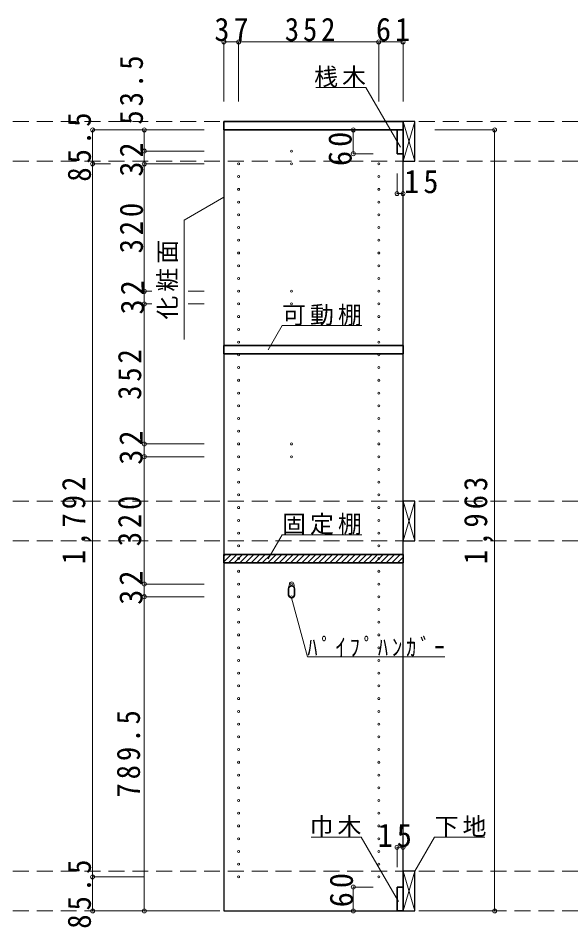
# Model space of a CAD drawing. Units: millimetres at full size, sheet at 1:20; details may follow other scales. Extents: x -3922 to 3878, y -2932 to 2722.
# Drawn here: x 780 to 2167, y -1724 to 533 of the extents above; entities that cross this region are included whole.
import ezdxf

# ---------------------------------------------------------------- set-up
doc = ezdxf.new("R2010")
doc.units = ezdxf.units.MM
doc.header["$LTSCALE"] = 20
doc.header["$PDMODE"] = 32
doc.header["$PDSIZE"] = 10
doc.linetypes.add('DASHED2', pattern=[3, 2, -1])
for name, color, linetype, lineweight in [('0-2_本体', 2, 'Continuous', 35), ('0-3_固定棚', 3, 'Continuous', 25), ('0-4_可動棚', 3, 'Continuous', 25), ('0-5_側板', 4, 'Continuous', 9), ('0-6_ﾊﾟｲﾌﾟﾊﾝｶﾞｰ', 4, 'Continuous', 9), ('0-7_桟木・巾木', 2, 'Continuous', 35), ('0-8_引き出し', 3, 'Continuous', 25), ('0-A_文字', 7, 'Continuous', 18), ('0-B_寸法', 7, 'Continuous', 9), ('0-C_ハッチ', 4, 'Continuous', 9)]:
    doc.layers.add(name, color=color, linetype=linetype, lineweight=lineweight)
doc.styles.add('ＭＳ ゴシック', font='')
doc.styles.get('ＭＳ ゴシック').set_extended_font_data('MS Gothic')

msp = doc.modelspace()

# ---------------------------------------------------------------- linework, layer by layer
at = {"layer": '0-2_本体'}
for p, q in [((1297.47, 272.73), (1747.47, 272.73)), ((1747.47, 272.73), (1747.47, 251.73))]:
    msp.add_line(p, q, dxfattribs=at)
msp.add_lwpolyline([(1747.47, 251.73), (1297.47, 251.73), (1297.47, 272.73)], dxfattribs=at)
at = {"layer": '0-3_固定棚', "color": 2, "lineweight": 35}
for p, q in [((1297.47, -815.27), (1747.47, -815.27)), ((1297.47, -815.27), (1297.47, -836.27)), ((1747.47, -815.27), (1747.47, -836.27)), ((1297.47, -836.27), (1747.47, -836.27))]:
    msp.add_line(p, q, dxfattribs=at)
at = {"layer": '0-4_可動棚', "color": 2, "lineweight": 35}
for q in [(1297.47, -290.27), (1747.47, -311.27)]:
    msp.add_line((1297.47, -311.27), q, dxfattribs=at)
msp.add_lwpolyline([(1297.47, -290.27), (1747.47, -290.27), (1747.47, -311.27)], dxfattribs=at)
at = {"layer": '0-5_側板', "color": 3, "lineweight": 25}
for p, q in [((1747.47, 251.73), (1297.47, 251.73)), ((1747.47, -1711.27), (1747.47, 251.73))]:
    msp.add_line(p, q, dxfattribs=at)
msp.add_lwpolyline([(1297.47, 251.73), (1297.47, -1711.27), (1747.47, -1711.27)], dxfattribs=at)
at = {"layer": '0-5_側板'}
for centre in [(1467.47, 198.23), (1334.47, 166.23), (1467.47, 166.23), (1686.47, 166.23), (1334.47, 134.23), (1686.47, 134.23), (1334.47, 102.23), (1686.47, 102.23), (1334.47, 70.23), (1686.47, 70.23), (1334.47, 38.23), (1686.47, 38.23), (1334.47, 6.23), (1686.47, 6.23), (1334.47, -25.77), (1686.47, -25.77), (1334.47, -57.77), (1686.47, -57.77), (1334.47, -89.77), (1686.47, -89.77), (1334.47, -121.77), (1686.47, -121.77), (1334.47, -153.77), (1467.47, -153.77), (1686.47, -153.77), (1334.47, -185.77), (1467.47, -185.77), (1686.47, -185.77), (1334.47, -217.77), (1686.47, -217.77), (1334.47, -249.77), (1686.47, -249.77), (1334.47, -281.77), (1686.47, -281.77), (1334.47, -313.77), (1686.47, -313.77), (1334.47, -345.77), (1686.47, -345.77), (1334.47, -377.77), (1686.47, -377.77), (1334.47, -409.77), (1686.47, -409.77), (1334.47, -441.77), (1686.47, -441.77), (1334.47, -473.77), (1686.47, -473.77), (1334.47, -505.77), (1686.47, -505.77), (1334.47, -537.77), (1467.47, -537.77), (1686.47, -537.77), (1334.47, -569.77), (1467.47, -569.77), (1686.47, -569.77), (1334.47, -601.77), (1686.47, -601.77), (1334.47, -633.77), (1686.47, -633.77), (1334.47, -665.77), (1686.47, -665.77), (1334.47, -697.77), (1686.47, -697.77), (1334.47, -729.77), (1686.47, -729.77), (1334.47, -761.77), (1686.47, -761.77), (1334.47, -793.77), (1686.47, -793.77), (1334.47, -825.77), (1686.47, -825.77), (1334.47, -857.77), (1686.47, -857.77), (1334.47, -889.77), (1467.47, -889.77), (1686.47, -889.77), (1334.47, -921.77), (1467.47, -921.77), (1686.47, -921.77), (1334.47, -953.77), (1686.47, -953.77), (1334.47, -985.77), (1686.47, -985.77), (1334.47, -1017.77), (1686.47, -1017.77), (1334.47, -1049.77), (1686.47, -1049.77), (1334.47, -1081.77), (1686.47, -1081.77), (1334.47, -1113.77), (1686.47, -1113.77), (1334.47, -1145.77), (1686.47, -1145.77), (1334.47, -1177.77), (1686.47, -1177.77), (1334.47, -1209.77), (1686.47, -1209.77), (1334.47, -1241.77), (1686.47, -1241.77), (1334.47, -1273.77), (1686.47, -1273.77), (1334.47, -1305.77), (1686.47, -1305.77), (1334.47, -1337.77), (1686.47, -1337.77), (1334.47, -1369.77), (1686.47, -1369.77), (1334.47, -1401.77), (1686.47, -1401.77), (1334.47, -1433.77), (1686.47, -1433.77), (1334.47, -1465.77), (1686.47, -1465.77), (1334.47, -1497.77), (1686.47, -1497.77), (1334.47, -1529.77), (1686.47, -1529.77), (1334.47, -1561.77), (1686.47, -1561.77), (1334.47, -1593.77), (1686.47, -1593.77), (1334.47, -1625.77), (1686.47, -1625.77)]:
    msp.add_circle(centre, 2.5, dxfattribs=at)
at = {"layer": '0-6_ﾊﾟｲﾌﾟﾊﾝｶﾞｰ', "color": 2, "lineweight": 35}
for p, q in [((1459.97, -901.77), (1459.97, -916.77)), ((1474.97, -901.77), (1474.97, -916.77))]:
    msp.add_line(p, q, dxfattribs=at)
at = {"layer": '0-6_ﾊﾟｲﾌﾟﾊﾝｶﾞｰ', "color": 7, "lineweight": 18}
for centre, radius, start, end in [((1506.07, -903.28), 46.13, 162.96035, 178.115), ((1467.47, -889.77), 5.5, 0, 180), ((1428.86, -903.28), 46.13, 1.885, 17.03965)]:
    msp.add_arc(centre, radius, start, end, dxfattribs=at)
at = {"layer": '0-6_ﾊﾟｲﾌﾟﾊﾝｶﾞｰ', "color": 2, "lineweight": 35}
for centre, start, end in [((1467.47, -901.77), 0, 180), ((1467.47, -916.77), 180, 0)]:
    msp.add_arc(centre, 7.5, start, end, dxfattribs=at)
at = {"layer": '0-7_桟木・巾木'}
for p, q in [((1747.47, 251.73), (1732.47, 251.73)), ((1732.47, 191.73), (1732.47, 251.73)), ((1747.47, 251.73), (1747.47, 191.73)), ((1732.47, -1651.27), (1747.47, -1651.27)), ((1747.47, -1651.27), (1747.47, -1711.27))]:
    msp.add_line(p, q, dxfattribs=at)
for points in [[(1747.47, 191.73), (1735.97, 191.73), (1732.47, 191.73)], [(1747.47, -1711.27), (1732.47, -1711.27), (1732.47, -1651.27)]]:
    msp.add_lwpolyline(points, dxfattribs=at)
at = {"layer": '0-8_引き出し'}
for p, q in [((1747.47, 272.73), (1747.47, 172.73)), ((1777.47, 272.73), (1747.47, 272.73)), ((1777.47, 172.73), (1777.47, 272.73)), ((1747.47, 172.73), (1777.47, 172.73)), ((1747.47, -681.27), (1747.47, -781.27)), ((1777.47, -681.27), (1747.47, -681.27)), ((1777.47, -781.27), (1777.47, -681.27)), ((1747.47, -781.27), (1777.47, -781.27)), ((1747.47, -1611.27), (1747.47, -1711.27)), ((1777.47, -1611.27), (1747.47, -1611.27)), ((1777.47, -1711.27), (1777.47, -1611.27)), ((1747.47, -1711.27), (1777.47, -1711.27))]:
    msp.add_line(p, q, dxfattribs=at)
at = {"layer": '0-8_引き出し', "color": 7, "lineweight": 18}
for p, q in [((1747.47, 172.73), (1777.47, 272.73)), ((1747.47, 272.73), (1777.47, 172.73)), ((1747.47, -781.27), (1777.47, -681.27)), ((1747.47, -681.27), (1777.47, -781.27)), ((1747.47, -1711.27), (1777.47, -1611.27)), ((1747.47, -1611.27), (1777.47, -1711.27))]:
    msp.add_line(p, q, dxfattribs=at)
at = {"layer": '0-A_文字'}
for p, q in [((1297.47, 82.66), (1197.47, 24.93)), ((1197.47, -275.07), (1197.47, 24.93)), ((1408.65, -300.98), (1443.67, -240.33)), ((1643.67, -240.33), (1443.67, -240.33)), ((1408.65, -826.33), (1443.67, -765.68)), ((1643.67, -765.68), (1443.67, -765.68)), ((1507.21, -1072.57), (1467.47, -924.27)), ((1507.21, -1072.57), (1852.21, -1072.57)), ((1642.69, -1525.68), (1516.66, -1525.68)), ((1736.07, -1687.41), (1642.69, -1525.68))]:
    msp.add_line(p, q, dxfattribs=at)
for points in [[(1740.8, 208.2), (1654.12, 358.32), (1528.09, 358.32)], [(1777.47, -1611.27), (1826.89, -1525.68), (1952.91, -1525.68)]]:
    msp.add_lwpolyline(points, dxfattribs=at)
at = {"layer": '0-B_寸法', "color": 4}
for p, q in [((1297.47, 472.73), (1297.47, 322.73)), ((1297.47, 472.73), (1747.47, 472.73)), ((1334.47, 472.73), (1334.47, 322.73)), ((1686.47, 472.73), (1686.47, 322.73)), ((1747.47, 472.73), (1747.47, 322.73)), ((967.47, 251.73), (967.47, -1711.27)), ((967.47, 251.73), (1097.47, 251.73)), ((1097.47, 251.73), (1097.47, 198.23)), ((1247.47, 251.73), (1097.47, 251.73)), ((1622.47, 251.73), (1622.47, 191.73)), ((1622.47, 251.73), (1672.47, 251.73)), ((1977.47, 251.73), (1827.47, 251.73)), ((1977.47, 251.73), (1977.47, -1711.27)), ((1097.47, 198.23), (1097.47, 166.23)), ((1247.47, 198.23), (1097.47, 198.23)), ((1622.47, 191.73), (1672.47, 191.73)), ((967.47, 166.23), (1012.48, 166.23)), ((1097.47, 166.23), (1097.47, -153.77)), ((1247.47, 166.23), (1097.47, 166.23)), ((1732.47, 91.73), (1732.47, 141.73)), ((1747.47, 91.73), (1747.47, 141.73)), ((1732.47, 91.73), (1747.47, 91.73)), ((1097.47, -153.77), (1097.47, -185.77)), ((1115.96, -153.77), (1097.47, -153.77)), ((1247.47, -153.77), (1207.72, -153.77)), ((1097.47, -185.77), (1097.47, -537.77)), ((1115.96, -185.77), (1097.47, -185.77)), ((1247.47, -185.77), (1207.72, -185.77)), ((1097.47, -537.77), (1097.47, -569.77)), ((1247.47, -537.77), (1097.47, -537.77)), ((1097.47, -569.77), (1097.47, -889.77)), ((1247.47, -569.77), (1097.47, -569.77)), ((1097.47, -889.77), (1097.47, -921.77)), ((1247.47, -889.77), (1097.47, -889.77)), ((1247.47, -921.77), (1097.47, -921.77)), ((1097.47, -1711.27), (1097.47, -921.77)), ((1732.47, -1551.27), (1747.47, -1551.27)), ((1732.47, -1551.27), (1732.47, -1601.27)), ((1747.47, -1551.27), (1747.47, -1601.27)), ((967.47, -1625.77), (1097.47, -1625.77)), ((1622.47, -1651.27), (1622.47, -1711.27)), ((1622.47, -1651.27), (1672.47, -1651.27)), ((967.47, -1711.27), (1097.47, -1711.27)), ((1097.47, -1711.27), (1247.47, -1711.27)), ((1622.47, -1711.27), (1672.47, -1711.27)), ((1977.47, -1711.27), (1827.47, -1711.27))]:
    msp.add_line(p, q, dxfattribs=at)
at = {"layer": '0-B_寸法', "color": 4, "linetype": 'DASHED2'}
for p, q in [((3087.47, 272.73), (-2921.53, 272.73)), ((3087.47, 172.73), (-2921.53, 172.73)), ((3087.47, -681.27), (-2921.53, -681.27)), ((3087.47, -781.27), (-2921.53, -781.27)), ((3087.47, -1611.27), (-2921.53, -1611.27)), ((3087.47, -1711.27), (-2921.53, -1711.27))]:
    msp.add_line(p, q, dxfattribs=at)
at = {"layer": '0-B_寸法'}
for p in [(1297.47, 472.73), (1334.47, 472.73), (1686.47, 472.73), (1747.47, 472.73), (967.47, 251.73), (1097.47, 251.73), (1622.47, 251.73), (1977.47, 251.73), (1097.47, 198.23), (1622.47, 191.73), (967.47, 166.23), (1097.47, 166.23), (1732.47, 91.73), (1747.47, 91.73), (1097.47, -153.77), (1097.47, -185.77), (1097.47, -537.77), (1097.47, -569.77), (1097.47, -889.77), (1097.47, -921.77), (1732.47, -1551.27), (1747.47, -1551.27), (967.47, -1625.77), (1622.47, -1651.27), (967.47, -1711.27), (1097.47, -1711.27), (1622.47, -1711.27), (1977.47, -1711.27)]:
    msp.add_point(p, dxfattribs=at)
at = {"layer": '0-C_ハッチ'}
for p, q in [((1297.47, -833.79), (1316, -815.27)), ((1297.47, -819.65), (1301.85, -815.27)), ((1309.14, -836.27), (1330.14, -815.27)), ((1323.28, -836.27), (1344.28, -815.27)), ((1337.42, -836.27), (1358.42, -815.27)), ((1351.56, -836.27), (1372.56, -815.27)), ((1365.71, -836.27), (1386.71, -815.27)), ((1379.85, -836.27), (1400.85, -815.27)), ((1393.99, -836.27), (1414.99, -815.27)), ((1408.13, -836.27), (1429.13, -815.27)), ((1422.27, -836.27), (1443.27, -815.27)), ((1436.42, -836.27), (1457.42, -815.27)), ((1450.56, -836.27), (1471.56, -815.27)), ((1464.7, -836.27), (1485.7, -815.27)), ((1478.84, -836.27), (1499.84, -815.27)), ((1492.99, -836.27), (1513.99, -815.27)), ((1507.13, -836.27), (1528.13, -815.27)), ((1521.27, -836.27), (1542.27, -815.27)), ((1535.41, -836.27), (1556.41, -815.27)), ((1549.55, -836.27), (1570.55, -815.27)), ((1563.7, -836.27), (1584.7, -815.27)), ((1577.84, -836.27), (1598.84, -815.27)), ((1591.98, -836.27), (1612.98, -815.27)), ((1606.12, -836.27), (1627.12, -815.27)), ((1620.26, -836.27), (1641.26, -815.27)), ((1634.41, -836.27), (1655.41, -815.27)), ((1648.55, -836.27), (1669.55, -815.27)), ((1662.69, -836.27), (1683.69, -815.27)), ((1676.83, -836.27), (1697.83, -815.27)), ((1690.97, -836.27), (1711.97, -815.27)), ((1705.12, -836.27), (1726.12, -815.27)), ((1719.26, -836.27), (1740.26, -815.27)), ((1733.4, -836.27), (1747.47, -822.2))]:
    msp.add_line(p, q, dxfattribs=at)

# ---------------------------------------------------------------- texts
at = {"layer": '0-A_文字', "char_height": 43.99, "attachment_point": 7, "style": 'ＭＳ ゴシック'}
for s, insert in [('\\T1.17;桟木', (1524.12, 358.32)), ('\\T1.17;可動棚', (1443.67, -240.33)), ('\\T1.17;固定棚', (1443.67, -765.68)), ('\\T1.39;\\W0.85;ﾊﾟｲﾌﾟﾊﾝｶﾞｰ', (1507.21, -1072.57)), ('\\T1.17;巾木', (1512.69, -1525.68)), ('\\T1.17;下地', (1826.89, -1525.68))]:
    msp.add_mtext(s, dxfattribs=dict(at, insert=insert))
at = {"layer": '0-A_文字', "insert": (1182.47, -225.07), "char_height": 43.99, "attachment_point": 7, "rotation": 90, "style": 'ＭＳ ゴシック'}
msp.add_mtext('\\T1.17;化粧面', dxfattribs=at)
at = {"layer": '0-B_寸法', "char_height": 58.65, "attachment_point": 7, "style": 'ＭＳ ゴシック'}
for s, insert in [('\\T1.27;\\W0.95;37', (1273.47, 473.94)), ('\\T1.27;\\W0.9;352', (1450.47, 473.94)), ('\\T1.27;\\W0.95;61', (1679.47, 473.94)), ('\\T1.27;\\W0.95;15', (1750.36, 91.73)), ('\\T1.27;\\W0.95;15', (1683.62, -1551.27))]:
    msp.add_mtext(s, dxfattribs=dict(at, insert=insert))
at = {"layer": '0-B_寸法', "char_height": 58.65, "attachment_point": 7, "rotation": 90, "style": 'ＭＳ ゴシック'}
for s, insert in [('\\T1.28;\\W0.9;53.5', (1094.86, 264.81)), ('\\T1.28;\\W0.9;85.5', (964.15, 121.48)), ('\\T1.27;\\W0.95;60', (1619.27, 160.86)), ('\\T1.27;\\W0.95;32', (1094.86, 134.1)), ('\\T1.27;\\W0.9;320', (1094.86, -58.77)), ('\\T1.27;\\W0.95;32', (1097.47, -212.27)), ('\\T1.27;\\W0.9;352', (1090.56, -426.77)), ('\\T1.27;\\W0.95;32', (1093.96, -589.89)), ('\\T1.28;\\W0.9;1,792', (964.15, -839.77)), ('\\T1.28;\\W0.9;1,963', (1974.15, -839.77)), ('\\T1.27;\\W0.9;320', (1090.56, -794.77)), ('\\T1.27;\\W0.95;32', (1093.96, -941.89)), ('\\T1.28;\\W0.9;789.5', (1087.47, -1426.52)), ('\\T1.28;\\W0.9;85.5', (964.15, -1756.02)), ('\\T1.27;\\W0.95;60', (1622.47, -1702.05))]:
    msp.add_mtext(s, dxfattribs=dict(at, insert=insert))

doc.saveas('drawing.dxf')
